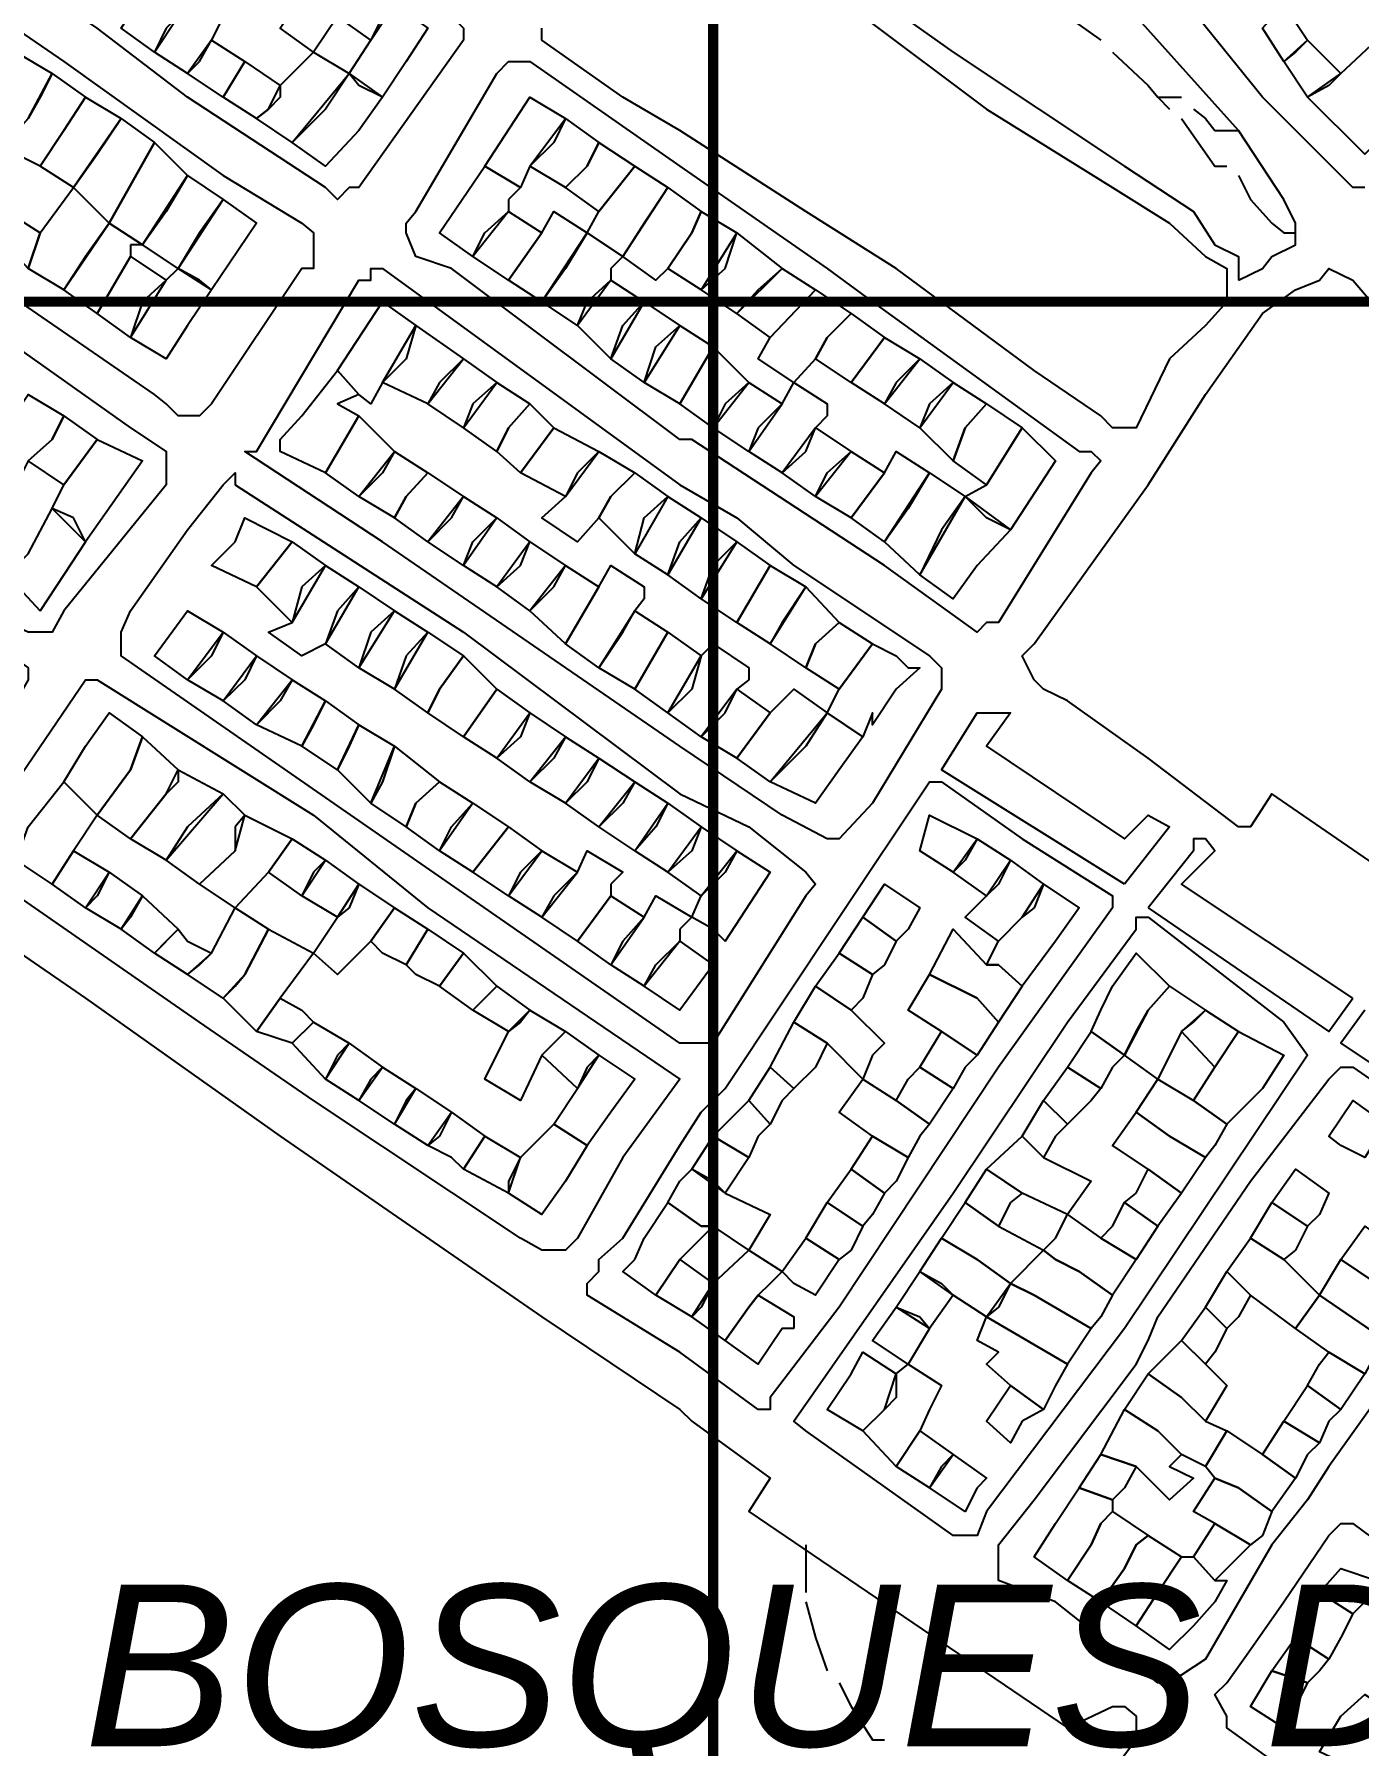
# Model space of a CAD drawing. Header units: millimetres. Extents: x -3588 to 75209, y -3737 to 38254.
# Drawn here: x 27767.7 to 27924.9, y 5693.2 to 5896.4 of the extents above; entities that cross this region are included whole.
import ezdxf

# ---------------------------------------------------------------- set-up
doc = ezdxf.new("R2010")
doc.units = ezdxf.units.MM
doc.layers.add('P', color=253, linetype='Continuous')
doc.layers.add('T', color=7, linetype='Continuous')

msp = doc.modelspace()

# ---------------------------------------------------------------- linework, layer by layer
at = {"layer": 'P', "const_width": 1.2}
msp.add_lwpolyline([(27848.251, -785.456), (27848.251, 8540.772)], dxfattribs=at)
at = {"layer": 'P'}
for points in [[(27925.597, 5878.234), (27924.189, 5878.234), (27922.764, 5879.643), (27913.45, 5888.957), (27897.078, 5909.282), (27887.476, 5922.837), (27884.948, 5927.062), (27882.115, 5929.606), (27882.115, 5933.847), (27882.115, 5936.376), (27883.539, 5940.617), (27884.948, 5943.161), (27888.901, 5947.386), (27894.262, 5951.339), (27897.078, 5951.339), (27898.487, 5951.339), (27907.801, 5937.8), (27924.189, 5920.292), (27934.911, 5907.873)], [(27910.634, 5885.004), (27898.487, 5898.559), (27887.476, 5912.098), (27882.115, 5918.884), (27879.586, 5924.245), (27876.754, 5929.606), (27873.937, 5937.8), (27873.937, 5943.161)], [(27764.408, 5934.968), (27798.287, 5912.098), (27817.188, 5899.967), (27817.188, 5898.559), (27818.612, 5897.151), (27818.612, 5895.726), (27806.177, 5878.234), (27805.057, 5878.234), (27803.649, 5876.826), (27802.24, 5878.234)], [(27844.298, 5916.051), (27848.251, 5913.523), (27859.262, 5906.737), (27876.754, 5894.318), (27897.078, 5880.763), (27905.272, 5875.402), (27907.801, 5871.449), (27910.634, 5870.041), (27910.634, 5868.632)], [(27802.24, 5878.234), (27785.853, 5888.957), (27775.13, 5897.151), (27762.999, 5905.329)], [(27805.057, 5901.088), (27803.649, 5898.559), (27800.816, 5894.318), (27796.863, 5897.151), (27802.24, 5905.329), (27806.177, 5902.512), (27805.057, 5901.088)], [(27757.638, 5902.512), (27771.177, 5893.198), (27790.094, 5879.643), (27799.408, 5873.993), (27800.816, 5872.873), (27800.816, 5871.449), (27800.816, 5868.632), (27799.408, 5868.632), (27788.685, 5852.548), (27787.277, 5851.124), (27785.853, 5851.124), (27784.732, 5851.124), (27783.324, 5852.548), (27781.916, 5853.669), (27760.167, 5868.632)], [(27790.094, 5898.559), (27788.685, 5895.726), (27785.853, 5891.774), (27781.916, 5894.318), (27784.732, 5898.559), (27788.685, 5902.512), (27792.638, 5899.967), (27790.094, 5898.559)], [(27809.01, 5898.559), (27807.602, 5895.726), (27803.649, 5898.559), (27806.177, 5902.512), (27810.418, 5899.967), (27809.01, 5898.559)], [(27783.324, 5897.151), (27781.916, 5894.318), (27777.963, 5897.151), (27780.491, 5901.088), (27784.732, 5898.559), (27783.324, 5897.151)], [(27887.476, 5901.088), (27890.309, 5898.559), (27894.262, 5895.726)], [(27806.177, 5890.365), (27805.057, 5891.774), (27807.602, 5895.726), (27810.418, 5899.967), (27814.371, 5897.151), (27811.827, 5893.198), (27809.01, 5888.957), (27806.177, 5890.365)], [(27866.031, 5898.559), (27880.707, 5887.549), (27895.67, 5878.234), (27902.44, 5873.993), (27906.681, 5870.041), (27909.225, 5868.632), (27909.225, 5866.088), (27909.225, 5864.679), (27906.681, 5861.863), (27902.44, 5857.91), (27898.487, 5849.716), (27895.67, 5849.716), (27894.262, 5851.124), (27886.356, 5856.501), (27869.984, 5868.632), (27859.262, 5875.402), (27844.298, 5885.004)], [(27917.403, 5894.318), (27915.995, 5893.198), (27913.45, 5897.151), (27915.995, 5899.967), (27918.811, 5895.726), (27917.403, 5894.318)], [(27844.298, 5885.004), (27837.513, 5888.957), (27827.926, 5895.726), (27827.926, 5897.151)], [(27768.361, 5888.957), (27766.952, 5886.412), (27764.408, 5883.596), (27760.167, 5886.412), (27762.999, 5890.365), (27765.528, 5894.318), (27769.769, 5891.774), (27768.361, 5888.957)], [(27787.277, 5893.198), (27788.685, 5895.726), (27792.638, 5893.198), (27790.094, 5888.957), (27785.853, 5891.774), (27787.277, 5893.198)], [(27802.24, 5887.549), (27798.287, 5883.596), (27794.047, 5886.412), (27795.455, 5887.549), (27796.863, 5890.365), (27800.816, 5894.318), (27805.057, 5891.774), (27802.24, 5887.549)], [(27895.67, 5894.318), (27899.911, 5890.365), (27901.031, 5888.957)], [(27921.356, 5890.365), (27918.811, 5888.957), (27915.995, 5893.198), (27918.811, 5895.726), (27922.764, 5891.774), (27921.356, 5890.365)], [(27930.958, 5891.774), (27932.367, 5888.957), (27925.597, 5882.187), (27918.811, 5888.957), (27922.764, 5891.774), (27927.005, 5895.726), (27930.958, 5891.774)], [(27796.863, 5888.957), (27795.455, 5887.549), (27794.047, 5886.412), (27790.094, 5888.957), (27792.638, 5893.198), (27796.863, 5890.365), (27796.863, 5888.957)], [(27844.298, 5880.763), (27861.79, 5868.632), (27867.151, 5864.679), (27891.717, 5846.899), (27893.126, 5846.899), (27894.262, 5845.763), (27893.126, 5844.355), (27882.115, 5826.574), (27880.707, 5826.574), (27879.586, 5825.438), (27868.576, 5833.344), (27845.706, 5848.307), (27844.298, 5848.307), (27817.188, 5868.632), (27812.963, 5870.041), (27811.827, 5872.873), (27811.827, 5873.993), (27812.963, 5875.402), (27822.565, 5891.774), (27823.973, 5893.198), (27825.382, 5893.198), (27826.502, 5893.198), (27844.298, 5880.763)], [(27771.177, 5885.004), (27768.361, 5880.763), (27765.528, 5882.187), (27764.408, 5883.596), (27766.952, 5886.412), (27769.769, 5891.774), (27773.722, 5888.957), (27771.177, 5885.004)], [(27806.177, 5885.004), (27802.24, 5880.763), (27798.287, 5883.596), (27805.057, 5891.774), (27809.01, 5888.957), (27806.177, 5885.004)], [(27771.177, 5885.004), (27773.722, 5888.957), (27777.963, 5886.412), (27772.313, 5878.234), (27768.361, 5880.763), (27771.177, 5885.004)], [(27829.335, 5883.596), (27826.502, 5880.763), (27825.382, 5878.234), (27821.141, 5880.763), (27826.502, 5888.957), (27830.743, 5886.412), (27829.335, 5883.596)], [(27901.031, 5888.957), (27903.864, 5888.957)], [(27901.031, 5888.957), (27902.44, 5887.549)], [(27775.13, 5882.187), (27777.963, 5886.412), (27781.916, 5883.596), (27776.538, 5873.993), (27772.313, 5878.234), (27775.13, 5882.187)], [(27833.288, 5880.763), (27830.743, 5878.234), (27826.502, 5880.763), (27830.743, 5886.412), (27834.696, 5883.596), (27833.288, 5880.763)], [(27903.864, 5886.412), (27907.801, 5880.763), (27909.225, 5880.763)], [(27905.272, 5887.549), (27906.681, 5886.412), (27907.801, 5885.004), (27910.634, 5885.004)], [(27917.403, 5872.873), (27917.403, 5873.993), (27915.995, 5876.826), (27910.634, 5885.004)], [(27783.324, 5875.402), (27780.491, 5871.449), (27776.538, 5873.993), (27781.916, 5883.596), (27785.853, 5879.643), (27783.324, 5875.402)], [(27833.288, 5880.763), (27834.696, 5883.596), (27838.937, 5880.763), (27834.696, 5875.402), (27830.743, 5878.234), (27833.288, 5880.763)], [(27823.973, 5876.826), (27823.973, 5875.402), (27819.732, 5870.041), (27815.78, 5872.873), (27821.141, 5880.763), (27825.382, 5878.234), (27823.973, 5876.826)], [(27840.057, 5873.993), (27837.513, 5870.041), (27833.288, 5872.873), (27834.696, 5875.402), (27838.937, 5880.763), (27842.89, 5878.234), (27840.057, 5873.993)], [(27773.722, 5870.041), (27771.177, 5866.088), (27766.952, 5868.632), (27768.361, 5872.873), (27772.313, 5878.234), (27776.538, 5873.993), (27773.722, 5870.041)], [(27787.277, 5872.873), (27784.732, 5868.632), (27780.491, 5871.449), (27785.853, 5879.643), (27790.094, 5876.826), (27787.277, 5872.873)], [(27845.706, 5872.873), (27842.89, 5868.632), (27841.466, 5867.224), (27837.513, 5870.041), (27842.89, 5878.234), (27846.827, 5875.402), (27845.706, 5872.873)], [(27910.634, 5879.643), (27912.042, 5876.826), (27914.586, 5873.993), (27915.995, 5872.873), (27917.403, 5872.873)], [(27765.528, 5859.318), (27779.083, 5849.716), (27783.324, 5846.899), (27783.324, 5845.763), (27783.324, 5844.355), (27783.324, 5842.946), (27771.177, 5827.983), (27769.769, 5825.438), (27768.361, 5825.438), (27766.952, 5825.438), (27764.408, 5826.574), (27745.203, 5840.114), (27723.758, 5855.077), (27723.758, 5856.501), (27723.758, 5857.91), (27730.528, 5868.632), (27735.889, 5875.402), (27737.313, 5876.826), (27738.434, 5876.826), (27739.842, 5876.826), (27751.989, 5868.632), (27765.528, 5859.318)], [(27787.277, 5867.224), (27784.732, 5868.632), (27790.094, 5876.826), (27794.047, 5873.993), (27788.685, 5866.088), (27787.277, 5867.224)], [(27762.999, 5873.993), (27764.408, 5875.402), (27768.361, 5872.873), (27766.952, 5868.632), (27762.999, 5872.873), (27762.999, 5873.993)], [(27779.083, 5871.449), (27779.083, 5870.041), (27775.13, 5863.271), (27771.177, 5866.088), (27776.538, 5873.993), (27780.491, 5871.449), (27779.083, 5871.449)], [(27821.141, 5872.873), (27823.973, 5875.402), (27827.926, 5872.873), (27823.973, 5867.224), (27819.732, 5870.041), (27821.141, 5872.873)], [(27830.743, 5868.632), (27827.926, 5864.679), (27823.973, 5867.224), (27827.926, 5872.873), (27829.335, 5875.402), (27833.288, 5872.873), (27830.743, 5868.632)], [(27845.706, 5872.873), (27846.827, 5875.402), (27851.068, 5872.873), (27846.827, 5866.088), (27842.89, 5868.632), (27845.706, 5872.873)], [(27836.104, 5868.632), (27836.104, 5867.224), (27832.151, 5861.863), (27827.926, 5864.679), (27833.288, 5872.873), (27837.513, 5870.041), (27836.104, 5868.632)], [(27849.659, 5868.632), (27851.068, 5872.873), (27856.429, 5868.632), (27851.068, 5863.271), (27846.827, 5866.088), (27849.659, 5868.632)], [(27913.45, 5868.632), (27914.586, 5870.041), (27917.403, 5871.449), (27917.403, 5872.873)], [(27780.491, 5864.679), (27779.083, 5860.438), (27775.13, 5863.271), (27779.083, 5870.041), (27783.324, 5867.224), (27780.491, 5864.679)], [(27726.303, 5868.632), (27720.942, 5860.438), (27718.109, 5857.91), (27718.109, 5856.501), (27718.109, 5855.077), (27718.109, 5853.669), (27722.35, 5852.548), (27722.35, 5851.124), (27719.517, 5848.307), (27719.517, 5846.899), (27737.313, 5834.752), (27753.397, 5824.03), (27760.167, 5819.789), (27762.999, 5824.03), (27766.952, 5821.213), (27766.952, 5819.789), (27765.528, 5817.26), (27750.852, 5798.344), (27750.852, 5796.936), (27751.989, 5796.936), (27773.722, 5781.972), (27796.863, 5765.6), (27827.926, 5744.139), (27844.298, 5733.129)], [(27785.853, 5861.863), (27783.324, 5857.91), (27779.083, 5860.438), (27783.324, 5867.224), (27784.732, 5868.632), (27788.685, 5866.088), (27785.853, 5861.863)], [(27851.068, 5838.993), (27857.837, 5833.344), (27873.937, 5822.622), (27875.345, 5821.213), (27875.345, 5819.789), (27875.345, 5818.669), (27867.151, 5805.113), (27863.215, 5800.888), (27861.79, 5800.888), (27856.429, 5803.705), (27844.298, 5811.899), (27809.01, 5836.177), (27792.638, 5846.899), (27794.047, 5846.899), (27806.177, 5867.224), (27807.602, 5867.224), (27807.602, 5868.632), (27809.01, 5868.632), (27844.298, 5842.946), (27851.068, 5838.993)], [(27853.612, 5866.088), (27856.429, 5868.632), (27860.382, 5866.088), (27855.021, 5860.438), (27851.068, 5863.271), (27853.612, 5866.088)], [(27887.476, 5818.669), (27886.356, 5819.789), (27884.948, 5822.622), (27886.356, 5824.03), (27899.911, 5842.946), (27906.681, 5853.669), (27913.45, 5863.271), (27917.403, 5866.088), (27920.236, 5867.224), (27921.356, 5868.632), (27924.189, 5867.224), (27930.958, 5859.318)], [(27910.634, 5867.224), (27913.45, 5868.632)], [(27910.634, 5868.632), (27910.634, 5867.224)], [(27833.288, 5864.679), (27836.104, 5867.224), (27840.057, 5864.679), (27836.104, 5857.91), (27832.151, 5861.863), (27833.288, 5864.679)], [(27861.79, 5860.438), (27860.382, 5857.91), (27857.837, 5855.077), (27853.612, 5857.91), (27855.021, 5860.438), (27860.382, 5866.088), (27864.623, 5863.271), (27861.79, 5860.438)], [(27811.827, 5857.91), (27809.01, 5855.077), (27807.602, 5852.548), (27806.177, 5853.669), (27803.649, 5856.501), (27809.01, 5864.679), (27812.963, 5861.863), (27811.827, 5857.91)], [(27837.513, 5861.863), (27840.057, 5864.679), (27844.298, 5861.863), (27840.057, 5855.077), (27836.104, 5857.91), (27837.513, 5861.863)], [(27815.78, 5855.077), (27814.371, 5852.548), (27809.01, 5855.077), (27812.963, 5861.863), (27818.612, 5857.91), (27815.78, 5855.077)], [(27841.466, 5859.318), (27844.298, 5861.863), (27848.251, 5859.318), (27844.298, 5852.548), (27840.057, 5855.077), (27841.466, 5859.318)], [(27861.79, 5860.438), (27864.623, 5863.271), (27868.576, 5860.438), (27864.623, 5855.077), (27860.382, 5857.91), (27861.79, 5860.438)], [(27869.984, 5855.077), (27868.576, 5852.548), (27864.623, 5855.077), (27868.576, 5860.438), (27872.801, 5857.91), (27869.984, 5855.077)], [(27819.732, 5852.548), (27818.612, 5849.716), (27814.371, 5852.548), (27818.612, 5857.91), (27822.565, 5855.077), (27819.732, 5852.548)], [(27849.659, 5852.548), (27848.251, 5849.716), (27844.298, 5852.548), (27848.251, 5859.318), (27852.476, 5855.077), (27849.659, 5852.548)], [(27873.937, 5852.548), (27872.801, 5849.716), (27868.576, 5852.548), (27872.801, 5857.91), (27876.754, 5855.077), (27873.937, 5852.548)], [(27796.863, 5848.307), (27799.408, 5851.124), (27803.649, 5856.501), (27806.177, 5853.669), (27803.649, 5852.548), (27806.177, 5851.124), (27802.24, 5844.355), (27796.863, 5846.899), (27796.863, 5848.307)], [(27769.769, 5848.307), (27766.952, 5845.763), (27765.528, 5842.946), (27761.591, 5845.763), (27766.952, 5853.669), (27771.177, 5851.124), (27769.769, 5848.307)], [(27823.973, 5849.716), (27822.565, 5846.899), (27818.612, 5849.716), (27822.565, 5855.077), (27826.502, 5852.548), (27823.973, 5849.716)], [(27853.612, 5849.716), (27852.476, 5846.899), (27848.251, 5849.716), (27852.476, 5855.077), (27856.429, 5852.548), (27853.612, 5849.716)], [(27861.79, 5851.124), (27860.382, 5849.716), (27856.429, 5844.355), (27852.476, 5846.899), (27856.429, 5852.548), (27857.837, 5855.077), (27861.79, 5852.548), (27861.79, 5851.124)], [(27878.162, 5849.716), (27876.754, 5845.763), (27872.801, 5849.716), (27876.754, 5855.077), (27880.707, 5852.548), (27878.162, 5849.716)], [(27823.973, 5849.716), (27826.502, 5852.548), (27829.335, 5849.716), (27825.382, 5844.355), (27822.565, 5846.899), (27823.973, 5849.716)], [(27878.162, 5849.716), (27880.707, 5852.548), (27884.948, 5849.716), (27880.707, 5842.946), (27876.754, 5845.763), (27878.162, 5849.716)], [(27769.769, 5848.307), (27771.177, 5851.124), (27775.13, 5848.307), (27771.177, 5842.946), (27766.952, 5845.763), (27769.769, 5848.307)], [(27809.01, 5844.355), (27806.177, 5841.538), (27802.24, 5844.355), (27806.177, 5851.124), (27810.418, 5846.899), (27809.01, 5844.355)], [(27832.151, 5844.355), (27830.743, 5841.538), (27825.382, 5844.355), (27829.335, 5849.716), (27834.696, 5846.899), (27832.151, 5844.355)], [(27859.262, 5846.899), (27860.382, 5849.716), (27864.623, 5846.899), (27860.382, 5841.538), (27856.429, 5844.355), (27859.262, 5846.899)], [(27880.707, 5838.993), (27878.162, 5841.538), (27880.707, 5842.946), (27884.948, 5849.716), (27888.901, 5845.763), (27883.539, 5837.585), (27880.707, 5838.993)], [(27772.313, 5838.993), (27769.769, 5840.114), (27771.177, 5842.946), (27775.13, 5848.307), (27780.491, 5845.763), (27773.722, 5836.177), (27772.313, 5838.993)], [(27811.827, 5841.538), (27810.418, 5838.993), (27806.177, 5841.538), (27810.418, 5846.899), (27814.371, 5844.355), (27811.827, 5841.538)], [(27836.104, 5841.538), (27834.696, 5838.993), (27832.151, 5836.177), (27827.926, 5838.993), (27830.743, 5841.538), (27834.696, 5846.899), (27838.937, 5844.355), (27836.104, 5841.538)], [(27861.79, 5844.355), (27864.623, 5846.899), (27868.576, 5844.355), (27864.623, 5838.993), (27860.382, 5841.538), (27861.79, 5844.355)], [(27871.392, 5840.114), (27868.576, 5836.177), (27864.623, 5838.993), (27868.576, 5844.355), (27869.984, 5846.899), (27873.937, 5844.355), (27871.392, 5840.114)], [(27852.476, 5802.297), (27859.262, 5796.936), (27860.382, 5795.527), (27859.262, 5794.103), (27848.251, 5776.611), (27845.706, 5776.611), (27844.298, 5776.611), (27777.963, 5822.622), (27777.963, 5824.03), (27777.963, 5825.438), (27779.083, 5827.983), (27785.853, 5837.585), (27790.094, 5842.946), (27791.502, 5844.355), (27791.502, 5842.946), (27818.612, 5825.438), (27844.298, 5806.25), (27852.476, 5802.297)], [(27811.827, 5841.538), (27814.371, 5844.355), (27818.612, 5841.538), (27814.371, 5836.177), (27810.418, 5838.993), (27811.827, 5841.538)], [(27836.104, 5841.538), (27838.937, 5844.355), (27842.89, 5841.538), (27838.937, 5834.752), (27834.696, 5838.993), (27836.104, 5841.538)], [(27875.345, 5837.585), (27872.801, 5832.224), (27868.576, 5836.177), (27873.937, 5844.355), (27878.162, 5841.538), (27875.345, 5837.585)], [(27817.188, 5838.993), (27818.612, 5841.538), (27822.565, 5838.993), (27818.612, 5833.344), (27814.371, 5836.177), (27817.188, 5838.993)], [(27840.057, 5838.993), (27842.89, 5841.538), (27846.827, 5838.993), (27842.89, 5832.224), (27838.937, 5834.752), (27840.057, 5838.993)], [(27879.586, 5833.344), (27876.754, 5829.391), (27872.801, 5832.224), (27878.162, 5841.538), (27883.539, 5837.585), (27879.586, 5833.344)], [(27771.177, 5832.224), (27768.361, 5827.983), (27764.408, 5832.224), (27766.952, 5834.752), (27769.769, 5840.114), (27773.722, 5836.177), (27771.177, 5832.224)], [(27791.502, 5836.177), (27792.638, 5838.993), (27798.287, 5836.177), (27794.047, 5830.799), (27788.685, 5833.344), (27791.502, 5836.177)], [(27819.732, 5836.177), (27822.565, 5838.993), (27826.502, 5836.177), (27822.565, 5830.799), (27818.612, 5833.344), (27819.732, 5836.177)], [(27844.298, 5836.177), (27846.827, 5838.993), (27851.068, 5836.177), (27846.827, 5829.391), (27842.89, 5832.224), (27844.298, 5836.177)], [(27799.408, 5830.799), (27798.287, 5826.574), (27794.047, 5830.799), (27798.287, 5836.177), (27802.24, 5833.344), (27799.408, 5830.799)], [(27825.382, 5833.344), (27826.502, 5836.177), (27830.743, 5833.344), (27826.502, 5827.983), (27822.565, 5830.799), (27825.382, 5833.344)], [(27848.251, 5833.344), (27851.068, 5836.177), (27855.021, 5833.344), (27851.068, 5826.574), (27846.827, 5829.391), (27848.251, 5833.344)], [(27803.649, 5827.983), (27802.24, 5824.03), (27799.408, 5822.622), (27795.455, 5825.438), (27798.287, 5826.574), (27802.24, 5833.344), (27806.177, 5830.799), (27803.649, 5827.983)], [(27829.335, 5830.799), (27830.743, 5833.344), (27834.696, 5830.799), (27830.743, 5824.03), (27826.502, 5827.983), (27829.335, 5830.799)], [(27840.057, 5829.391), (27838.937, 5827.983), (27834.696, 5821.213), (27830.743, 5824.03), (27834.696, 5830.799), (27836.104, 5833.344), (27840.057, 5830.799), (27840.057, 5829.391)], [(27856.429, 5826.574), (27855.021, 5824.03), (27851.068, 5826.574), (27855.021, 5833.344), (27859.262, 5830.799), (27856.429, 5826.574)], [(27807.602, 5825.438), (27806.177, 5821.213), (27802.24, 5824.03), (27806.177, 5830.799), (27810.418, 5827.983), (27807.602, 5825.438)], [(27860.382, 5824.03), (27859.262, 5821.213), (27855.021, 5824.03), (27859.262, 5830.799), (27863.215, 5826.574), (27860.382, 5824.03)], [(27788.685, 5822.622), (27785.853, 5819.789), (27781.916, 5822.622), (27785.853, 5827.983), (27790.094, 5825.438), (27788.685, 5822.622)], [(27811.827, 5822.622), (27810.418, 5818.669), (27806.177, 5821.213), (27810.418, 5827.983), (27814.371, 5825.438), (27811.827, 5822.622)], [(27837.513, 5825.438), (27838.937, 5827.983), (27842.89, 5825.438), (27838.937, 5818.669), (27834.696, 5821.213), (27837.513, 5825.438)], [(27792.638, 5819.789), (27790.094, 5817.26), (27785.853, 5819.789), (27790.094, 5825.438), (27794.047, 5822.622), (27792.638, 5819.789)], [(27815.78, 5818.669), (27814.371, 5815.852), (27810.418, 5818.669), (27814.371, 5825.438), (27818.612, 5822.622), (27815.78, 5818.669)], [(27845.706, 5818.669), (27842.89, 5815.852), (27838.937, 5818.669), (27842.89, 5825.438), (27846.827, 5822.622), (27845.706, 5818.669)], [(27860.382, 5824.03), (27863.215, 5826.574), (27867.151, 5824.03), (27863.215, 5818.669), (27859.262, 5821.213), (27860.382, 5824.03)], [(27852.476, 5819.789), (27851.068, 5818.669), (27846.827, 5813.019), (27842.89, 5815.852), (27846.827, 5822.622), (27848.251, 5824.03), (27852.476, 5821.213), (27852.476, 5819.789)], [(27869.984, 5818.669), (27867.151, 5814.428), (27867.151, 5815.852), (27866.031, 5813.019), (27861.79, 5815.852), (27863.215, 5818.669), (27867.151, 5824.03), (27869.984, 5822.622), (27871.392, 5821.213), (27872.801, 5821.213), (27869.984, 5818.669)], [(27796.863, 5817.26), (27794.047, 5814.428), (27790.094, 5817.26), (27794.047, 5822.622), (27798.287, 5819.789), (27796.863, 5817.26)], [(27815.78, 5818.669), (27818.612, 5822.622), (27822.565, 5818.669), (27818.612, 5813.019), (27814.371, 5815.852), (27815.78, 5818.669)], [(27829.335, 5752.045), (27827.926, 5752.045), (27825.382, 5753.453), (27800.816, 5769.825), (27787.277, 5779.139), (27761.591, 5796.936), (27760.167, 5798.344), (27760.167, 5799.464), (27760.167, 5800.888), (27765.528, 5807.658), (27773.722, 5819.789), (27775.13, 5819.789), (27800.816, 5803.705), (27814.371, 5792.695), (27844.298, 5772.37), (27837.513, 5763.056), (27832.151, 5753.453), (27830.743, 5752.045), (27829.335, 5752.045)], [(27800.816, 5814.428), (27799.408, 5811.899), (27794.047, 5814.428), (27798.287, 5819.789), (27802.24, 5817.26), (27800.816, 5814.428)], [(27805.057, 5811.899), (27803.649, 5809.066), (27799.408, 5811.899), (27802.24, 5817.26), (27806.177, 5814.428), (27805.057, 5811.899)], [(27825.382, 5813.019), (27822.565, 5810.475), (27818.612, 5813.019), (27822.565, 5818.669), (27826.502, 5815.852), (27825.382, 5813.019)], [(27849.659, 5815.852), (27851.068, 5818.669), (27855.021, 5815.852), (27851.068, 5810.475), (27846.827, 5813.019), (27849.659, 5815.852)], [(27859.262, 5811.899), (27855.021, 5807.658), (27851.068, 5810.475), (27855.021, 5815.852), (27857.837, 5818.669), (27861.79, 5815.852), (27859.262, 5811.899)], [(27949.875, 5781.972), (27914.586, 5806.25), (27912.042, 5802.297), (27910.634, 5802.297), (27899.911, 5810.475), (27890.309, 5817.26), (27887.476, 5818.669)], [(27779.083, 5809.066), (27775.13, 5803.705), (27771.177, 5807.658), (27773.722, 5811.899), (27776.538, 5815.852), (27780.491, 5813.019), (27779.083, 5809.066)], [(27829.335, 5810.475), (27826.502, 5807.658), (27822.565, 5810.475), (27826.502, 5815.852), (27830.743, 5813.019), (27829.335, 5810.475)], [(27863.215, 5809.066), (27860.382, 5805.113), (27855.021, 5807.658), (27861.79, 5815.852), (27866.031, 5813.019), (27863.215, 5809.066)], [(27875.345, 5809.066), (27879.586, 5815.852), (27880.707, 5815.852), (27882.115, 5815.852), (27883.539, 5815.852), (27880.707, 5811.899), (27897.078, 5800.888), (27899.911, 5803.705), (27902.44, 5802.297), (27897.078, 5795.527)], [(27784.732, 5807.658), (27783.324, 5806.25), (27779.083, 5800.888), (27775.13, 5803.705), (27779.083, 5809.066), (27780.491, 5813.019), (27784.732, 5809.066), (27784.732, 5807.658)], [(27809.01, 5807.658), (27807.602, 5805.113), (27803.649, 5809.066), (27806.177, 5814.428), (27810.418, 5811.899), (27809.01, 5807.658)], [(27833.288, 5807.658), (27830.743, 5805.113), (27826.502, 5807.658), (27830.743, 5813.019), (27834.696, 5810.475), (27833.288, 5807.658)], [(27812.963, 5805.113), (27811.827, 5802.297), (27807.602, 5805.113), (27810.418, 5811.899), (27815.78, 5807.658), (27812.963, 5805.113)], [(27785.853, 5802.297), (27783.324, 5798.344), (27779.083, 5800.888), (27783.324, 5806.25), (27784.732, 5809.066), (27790.094, 5806.25), (27785.853, 5802.297)], [(27837.513, 5805.113), (27834.696, 5802.297), (27830.743, 5805.113), (27834.696, 5810.475), (27838.937, 5807.658), (27837.513, 5805.113)], [(27897.078, 5795.527), (27875.345, 5809.066)], [(27772.313, 5799.464), (27769.769, 5795.527), (27765.528, 5798.344), (27766.952, 5802.297), (27771.177, 5807.658), (27775.13, 5803.705), (27772.313, 5799.464)], [(27812.963, 5805.113), (27815.78, 5807.658), (27819.732, 5805.113), (27815.78, 5799.464), (27811.827, 5802.297), (27812.963, 5805.113)], [(27846.827, 5768.417), (27849.659, 5771.25), (27863.215, 5791.574), (27873.937, 5807.658), (27875.345, 5807.658), (27884.948, 5800.888), (27895.67, 5794.103), (27895.67, 5792.695), (27882.115, 5773.778), (27863.215, 5745.276), (27855.021, 5734.553), (27855.021, 5733.129), (27853.612, 5733.129), (27844.298, 5739.914), (27833.288, 5746.684), (27833.288, 5748.092), (27834.696, 5749.501), (27834.696, 5750.925), (27837.513, 5753.453), (27844.298, 5764.464), (27846.827, 5768.417)], [(27841.466, 5802.297), (27838.937, 5799.464), (27834.696, 5802.297), (27838.937, 5807.658), (27842.89, 5805.113), (27841.466, 5802.297)], [(27791.502, 5802.297), (27791.502, 5799.464), (27787.277, 5795.527), (27783.324, 5798.344), (27790.094, 5806.25), (27792.638, 5803.705), (27791.502, 5802.297)], [(27817.188, 5802.297), (27819.732, 5805.113), (27823.973, 5802.297), (27819.732, 5796.936), (27815.78, 5799.464), (27817.188, 5802.297)], [(27845.706, 5799.464), (27842.89, 5796.936), (27838.937, 5799.464), (27842.89, 5805.113), (27846.827, 5802.297), (27845.706, 5799.464)], [(27795.455, 5796.936), (27791.502, 5792.695), (27787.277, 5795.527), (27791.502, 5799.464), (27792.638, 5803.705), (27798.287, 5800.888), (27795.455, 5796.936)], [(27878.162, 5798.344), (27876.754, 5796.936), (27872.801, 5799.464), (27873.937, 5803.705), (27879.586, 5800.888), (27878.162, 5798.344)], [(27800.816, 5796.936), (27799.408, 5794.103), (27795.455, 5796.936), (27798.287, 5800.888), (27802.24, 5798.344), (27800.816, 5796.936)], [(27825.382, 5796.936), (27823.973, 5794.103), (27819.732, 5796.936), (27823.973, 5802.297), (27827.926, 5799.464), (27825.382, 5796.936)], [(27849.659, 5796.936), (27846.827, 5794.103), (27842.89, 5796.936), (27846.827, 5802.297), (27851.068, 5799.464), (27849.659, 5796.936)], [(27882.115, 5795.527), (27880.707, 5794.103), (27876.754, 5796.936), (27879.586, 5800.888), (27883.539, 5798.344), (27882.115, 5795.527)], [(27924.189, 5781.972), (27903.864, 5795.527), (27907.801, 5799.464), (27906.681, 5800.888), (27905.272, 5800.888), (27905.272, 5799.464), (27899.911, 5792.695)], [(27775.13, 5794.103), (27773.722, 5792.695), (27769.769, 5795.527), (27772.313, 5799.464), (27776.538, 5796.936), (27775.13, 5794.103)], [(27829.335, 5794.103), (27827.926, 5791.574), (27823.973, 5794.103), (27827.926, 5799.464), (27832.151, 5796.936), (27829.335, 5794.103)], [(27836.104, 5795.527), (27836.104, 5794.103), (27832.151, 5788.742), (27827.926, 5791.574), (27832.151, 5796.936), (27833.288, 5799.464), (27837.513, 5796.936), (27836.104, 5795.527)], [(27848.251, 5790.15), (27845.706, 5791.574), (27846.827, 5794.103), (27851.068, 5799.464), (27855.021, 5796.936), (27849.659, 5788.742), (27848.251, 5790.15)], [(27779.083, 5791.574), (27777.963, 5790.15), (27773.722, 5792.695), (27776.538, 5796.936), (27780.491, 5794.103), (27779.083, 5791.574)], [(27805.057, 5792.695), (27803.649, 5791.574), (27799.408, 5794.103), (27802.24, 5798.344), (27806.177, 5795.527), (27805.057, 5792.695)], [(27886.356, 5792.695), (27884.948, 5791.574), (27882.115, 5788.742), (27878.162, 5791.574), (27880.707, 5794.103), (27883.539, 5798.344), (27887.476, 5795.527), (27886.356, 5792.695)], [(27807.602, 5788.742), (27803.649, 5784.789), (27800.816, 5787.333), (27803.649, 5791.574), (27806.177, 5795.527), (27810.418, 5792.695), (27807.602, 5788.742)], [(27871.392, 5790.15), (27869.984, 5788.742), (27866.031, 5791.574), (27868.576, 5795.527), (27872.801, 5792.695), (27871.392, 5790.15)], [(27888.901, 5788.742), (27884.948, 5783.38), (27882.115, 5785.925), (27880.707, 5785.925), (27882.115, 5788.742), (27884.948, 5791.574), (27887.476, 5795.527), (27891.717, 5792.695), (27888.901, 5788.742)], [(27783.324, 5788.742), (27781.916, 5787.333), (27777.963, 5790.15), (27780.491, 5794.103), (27784.732, 5790.15), (27783.324, 5788.742)], [(27787.277, 5785.925), (27788.685, 5787.333), (27791.502, 5792.695), (27795.455, 5790.15), (27792.638, 5784.789), (27790.094, 5781.972), (27785.853, 5784.789), (27787.277, 5785.925)], [(27809.01, 5787.333), (27807.602, 5788.742), (27810.418, 5792.695), (27814.371, 5790.15), (27811.827, 5785.925), (27809.01, 5787.333)], [(27837.513, 5788.742), (27836.104, 5785.925), (27832.151, 5788.742), (27836.104, 5794.103), (27840.057, 5791.574), (27837.513, 5788.742)], [(27844.298, 5790.15), (27844.298, 5788.742), (27840.057, 5783.38), (27836.104, 5785.925), (27840.057, 5791.574), (27841.466, 5794.103), (27845.706, 5791.574), (27844.298, 5790.15)], [(27899.911, 5792.695), (27921.356, 5778.019), (27924.189, 5781.972)], [(27863.215, 5727.768), (27859.262, 5730.6), (27857.837, 5731.72), (27876.754, 5758.815), (27890.309, 5779.139), (27898.487, 5790.15), (27898.487, 5791.574), (27899.911, 5791.574), (27915.995, 5779.139), (27918.811, 5775.203), (27897.078, 5742.731), (27880.707, 5720.998), (27879.586, 5718.165), (27878.162, 5718.165), (27876.754, 5718.165), (27867.151, 5724.951), (27863.215, 5727.768)], [(27868.576, 5785.925), (27867.151, 5784.789), (27863.215, 5787.333), (27866.031, 5791.574), (27869.984, 5788.742), (27868.576, 5785.925)], [(27785.853, 5788.742), (27788.685, 5787.333), (27785.853, 5784.789), (27781.916, 5787.333), (27784.732, 5790.15), (27785.853, 5788.742)], [(27791.502, 5783.38), (27792.638, 5784.789), (27795.455, 5790.15), (27800.816, 5787.333), (27796.863, 5781.972), (27794.047, 5778.019), (27790.094, 5781.972), (27791.502, 5783.38)], [(27812.963, 5784.789), (27811.827, 5785.925), (27814.371, 5790.15), (27818.612, 5787.333), (27815.78, 5783.38), (27812.963, 5784.789)], [(27841.466, 5785.925), (27844.298, 5788.742), (27848.251, 5785.925), (27844.298, 5780.564), (27840.057, 5783.38), (27841.466, 5785.925)], [(27882.115, 5785.925), (27884.948, 5783.38), (27882.115, 5779.139), (27879.586, 5781.972), (27873.937, 5784.789), (27876.754, 5790.15), (27880.707, 5785.925), (27882.115, 5785.925)], [(27821.141, 5781.972), (27819.732, 5780.564), (27815.78, 5783.38), (27818.612, 5787.333), (27822.565, 5783.38), (27821.141, 5781.972)], [(27866.031, 5781.972), (27864.623, 5780.564), (27860.382, 5783.38), (27863.215, 5787.333), (27867.151, 5784.789), (27866.031, 5781.972)], [(27894.262, 5780.564), (27895.67, 5783.38), (27898.487, 5787.333), (27902.44, 5783.38), (27899.911, 5780.564), (27897.078, 5775.203), (27893.126, 5778.019), (27894.262, 5780.564)], [(27879.586, 5781.972), (27882.115, 5779.139), (27879.586, 5775.203), (27875.345, 5778.019), (27871.392, 5780.564), (27873.937, 5784.789), (27879.586, 5781.972)], [(27825.382, 5779.139), (27823.973, 5778.019), (27819.732, 5780.564), (27822.565, 5783.38), (27826.502, 5780.564), (27825.382, 5779.139)], [(27867.151, 5775.203), (27866.031, 5772.37), (27861.79, 5776.611), (27857.837, 5779.139), (27860.382, 5783.38), (27864.623, 5780.564), (27868.576, 5776.611), (27867.151, 5775.203)], [(27898.487, 5778.019), (27899.911, 5780.564), (27902.44, 5783.38), (27906.681, 5780.564), (27903.864, 5778.019), (27901.031, 5772.37), (27897.078, 5775.203), (27898.487, 5778.019)], [(27799.408, 5780.564), (27800.816, 5779.139), (27798.287, 5776.611), (27794.047, 5778.019), (27796.863, 5781.972), (27799.408, 5780.564)], [(27827.926, 5775.203), (27825.382, 5769.825), (27821.141, 5772.37), (27823.973, 5778.019), (27826.502, 5780.564), (27830.743, 5778.019), (27827.926, 5775.203)], [(27905.272, 5779.139), (27906.681, 5780.564), (27910.634, 5778.019), (27907.801, 5773.778), (27903.864, 5778.019), (27905.272, 5779.139)], [(27925.597, 5780.564), (27922.764, 5776.611), (27943.089, 5763.056), (27945.922, 5761.647)], [(27803.649, 5775.203), (27802.24, 5772.37), (27798.287, 5776.611), (27800.816, 5779.139), (27805.057, 5776.611), (27803.649, 5775.203)], [(27860.382, 5773.778), (27857.837, 5771.25), (27855.021, 5773.778), (27857.837, 5779.139), (27861.79, 5776.611), (27860.382, 5773.778)], [(27807.602, 5772.37), (27806.177, 5769.825), (27802.24, 5772.37), (27805.057, 5776.611), (27809.01, 5773.778), (27807.602, 5772.37)], [(27833.288, 5773.778), (27832.151, 5771.25), (27827.926, 5775.203), (27830.743, 5778.019), (27834.696, 5775.203), (27833.288, 5773.778)], [(27878.162, 5773.778), (27876.754, 5771.25), (27872.801, 5773.778), (27875.345, 5778.019), (27879.586, 5775.203), (27878.162, 5773.778)], [(27895.67, 5773.778), (27894.262, 5771.25), (27890.309, 5773.778), (27893.126, 5778.019), (27897.078, 5775.203), (27895.67, 5773.778)], [(27913.45, 5771.25), (27909.225, 5767.009), (27905.272, 5769.825), (27907.801, 5773.778), (27910.634, 5778.019), (27915.995, 5775.203), (27913.45, 5771.25)], [(27836.104, 5768.417), (27833.288, 5764.464), (27829.335, 5767.009), (27832.151, 5771.25), (27834.696, 5775.203), (27838.937, 5772.37), (27836.104, 5768.417)], [(27811.827, 5769.825), (27810.418, 5767.009), (27806.177, 5769.825), (27809.01, 5773.778), (27812.963, 5771.25), (27811.827, 5769.825)], [(27856.429, 5769.825), (27855.021, 5767.009), (27852.476, 5769.825), (27855.021, 5773.778), (27857.837, 5771.25), (27856.429, 5769.825)], [(27872.801, 5765.6), (27871.392, 5763.056), (27867.151, 5765.6), (27863.215, 5768.417), (27866.031, 5772.37), (27869.984, 5769.825), (27873.937, 5767.009), (27872.801, 5765.6)], [(27871.392, 5772.37), (27872.801, 5773.778), (27876.754, 5771.25), (27873.937, 5767.009), (27869.984, 5769.825), (27871.392, 5772.37)], [(27899.911, 5741.323), (27901.031, 5744.139), (27912.042, 5760.239), (27921.356, 5772.37), (27922.764, 5773.778), (27924.189, 5773.778), (27941.681, 5761.647), (27944.513, 5760.239), (27944.513, 5758.815), (27921.356, 5726.359), (27918.811, 5722.406), (27914.586, 5717.045), (27906.681, 5703.49), (27902.44, 5700.673), (27901.031, 5700.673), (27888.901, 5710.275), (27882.115, 5712.804), (27882.115, 5715.637), (27882.115, 5717.045), (27886.356, 5722.406), (27898.487, 5738.49), (27899.911, 5741.323)], [(27893.126, 5769.825), (27890.309, 5767.009), (27887.476, 5769.825), (27890.309, 5773.778), (27894.262, 5771.25), (27893.126, 5769.825)], [(27907.801, 5764.464), (27906.681, 5763.056), (27902.44, 5765.6), (27898.487, 5768.417), (27901.031, 5772.37), (27905.272, 5769.825), (27909.225, 5767.009), (27907.801, 5764.464)], [(27815.78, 5765.6), (27814.371, 5764.464), (27810.418, 5767.009), (27812.963, 5771.25), (27817.188, 5768.417), (27815.78, 5765.6)], [(27817.188, 5763.056), (27814.371, 5764.464), (27817.188, 5768.417), (27821.141, 5765.6), (27818.612, 5761.647), (27817.188, 5763.056)], [(27853.612, 5765.6), (27852.476, 5763.056), (27848.251, 5765.6), (27852.476, 5769.825), (27855.021, 5767.009), (27853.612, 5765.6)], [(27888.901, 5765.6), (27887.476, 5763.056), (27884.948, 5765.6), (27887.476, 5769.825), (27890.309, 5767.009), (27888.901, 5765.6)], [(27902.44, 5765.6), (27906.681, 5763.056), (27903.864, 5758.815), (27899.911, 5761.647), (27895.67, 5764.464), (27898.487, 5768.417), (27902.44, 5765.6)], [(27922.764, 5764.464), (27921.356, 5765.6), (27924.189, 5769.825), (27928.126, 5767.009), (27925.597, 5763.056), (27922.764, 5764.464)], [(27830.743, 5760.239), (27827.926, 5756.286), (27823.973, 5758.815), (27825.382, 5763.056), (27829.335, 5767.009), (27833.288, 5764.464), (27830.743, 5760.239)], [(27823.973, 5760.239), (27823.973, 5758.815), (27818.612, 5761.647), (27821.141, 5765.6), (27825.382, 5763.056), (27823.973, 5760.239)], [(27848.251, 5760.239), (27845.706, 5761.647), (27848.251, 5765.6), (27852.476, 5763.056), (27849.659, 5758.815), (27848.251, 5760.239)], [(27869.984, 5760.239), (27868.576, 5758.815), (27864.623, 5761.647), (27867.151, 5765.6), (27871.392, 5763.056), (27869.984, 5760.239)], [(27887.476, 5763.056), (27893.126, 5760.239), (27890.309, 5756.286), (27884.948, 5758.815), (27880.707, 5761.647), (27884.948, 5765.6), (27887.476, 5763.056)], [(27844.298, 5760.239), (27845.706, 5761.647), (27849.659, 5758.815), (27855.021, 5756.286), (27852.476, 5752.045), (27848.251, 5754.878), (27846.827, 5754.878), (27842.89, 5757.694), (27844.298, 5760.239)], [(27867.151, 5756.286), (27866.031, 5754.878), (27861.79, 5757.694), (27864.623, 5761.647), (27868.576, 5758.815), (27867.151, 5756.286)], [(27883.539, 5757.694), (27882.115, 5754.878), (27878.162, 5757.694), (27880.707, 5761.647), (27884.948, 5758.815), (27883.539, 5757.694)], [(27898.487, 5758.815), (27899.911, 5761.647), (27903.864, 5758.815), (27901.031, 5754.878), (27897.078, 5757.694), (27898.487, 5758.815)], [(27920.236, 5756.286), (27918.811, 5754.878), (27914.586, 5757.694), (27917.403, 5761.647), (27921.356, 5758.815), (27920.236, 5756.286)], [(27838.937, 5750.925), (27840.057, 5753.453), (27842.89, 5757.694), (27846.827, 5754.878), (27848.251, 5754.878), (27844.298, 5750.925), (27841.466, 5746.684), (27837.513, 5749.501), (27838.937, 5750.925)], [(27864.623, 5752.045), (27863.215, 5750.925), (27859.262, 5753.453), (27861.79, 5757.694), (27866.031, 5754.878), (27864.623, 5752.045)], [(27882.115, 5754.878), (27887.476, 5752.045), (27883.539, 5748.092), (27879.586, 5750.925), (27875.345, 5753.453), (27878.162, 5757.694), (27882.115, 5754.878)], [(27888.901, 5753.453), (27890.309, 5756.286), (27894.262, 5753.453), (27898.487, 5750.925), (27895.67, 5746.684), (27891.717, 5749.501), (27888.901, 5750.925), (27887.476, 5752.045), (27888.901, 5753.453)], [(27895.67, 5754.878), (27897.078, 5757.694), (27901.031, 5754.878), (27898.487, 5750.925), (27894.262, 5753.453), (27895.67, 5754.878)], [(27917.403, 5752.045), (27915.995, 5750.925), (27912.042, 5753.453), (27914.586, 5757.694), (27918.811, 5754.878), (27917.403, 5752.045)], [(27930.958, 5752.045), (27933.775, 5749.501), (27930.958, 5745.276), (27927.005, 5748.092), (27922.764, 5750.925), (27925.597, 5754.878), (27929.55, 5752.045), (27930.958, 5752.045)], [(27855.021, 5748.092), (27853.612, 5746.684), (27852.476, 5745.276), (27849.659, 5741.323), (27845.706, 5744.139), (27848.251, 5748.092), (27852.476, 5752.045), (27856.429, 5749.501), (27855.021, 5748.092)], [(27857.837, 5748.092), (27856.429, 5749.501), (27859.262, 5753.453), (27863.215, 5750.925), (27860.382, 5746.684), (27857.837, 5748.092)], [(27882.115, 5745.276), (27880.707, 5744.139), (27876.754, 5746.684), (27872.801, 5749.501), (27875.345, 5753.453), (27879.586, 5750.925), (27883.539, 5748.092), (27882.115, 5745.276)], [(27894.262, 5744.139), (27893.126, 5742.731), (27886.356, 5746.684), (27883.539, 5748.092), (27887.476, 5752.045), (27888.901, 5750.925), (27891.717, 5749.501), (27895.67, 5746.684), (27894.262, 5744.139)], [(27915.995, 5750.925), (27920.236, 5746.684), (27917.403, 5742.731), (27912.042, 5746.684), (27909.225, 5749.501), (27912.042, 5753.453), (27915.995, 5750.925)], [(27846.827, 5745.276), (27845.706, 5744.139), (27841.466, 5746.684), (27844.298, 5750.925), (27848.251, 5748.092), (27846.827, 5745.276)], [(27927.005, 5748.092), (27930.958, 5745.276), (27928.126, 5741.323), (27920.236, 5746.684), (27922.764, 5750.925), (27927.005, 5748.092)], [(27875.345, 5748.092), (27876.754, 5746.684), (27873.937, 5742.731), (27869.984, 5745.276), (27872.801, 5749.501), (27875.345, 5748.092)], [(27886.356, 5746.684), (27893.126, 5742.731), (27890.309, 5738.49), (27880.707, 5744.139), (27883.539, 5748.092), (27886.356, 5746.684)], [(27910.634, 5744.139), (27909.225, 5742.731), (27906.681, 5745.276), (27909.225, 5749.501), (27912.042, 5746.684), (27910.634, 5744.139)], [(27857.837, 5742.731), (27856.429, 5742.731), (27853.612, 5738.49), (27849.659, 5741.323), (27852.476, 5745.276), (27853.612, 5746.684), (27857.837, 5744.139), (27857.837, 5742.731)], [(27927.005, 5739.914), (27925.597, 5737.37), (27921.356, 5739.914), (27917.403, 5742.731), (27920.236, 5746.684), (27928.126, 5741.323), (27927.005, 5739.914)], [(27872.801, 5744.139), (27873.937, 5742.731), (27871.392, 5738.49), (27867.151, 5741.323), (27869.984, 5745.276), (27872.801, 5744.139)], [(27888.901, 5735.961), (27887.476, 5733.129), (27883.539, 5735.961), (27880.707, 5738.49), (27882.115, 5739.914), (27879.586, 5741.323), (27880.707, 5744.139), (27890.309, 5738.49), (27888.901, 5735.961)], [(27907.801, 5739.914), (27906.681, 5738.49), (27903.864, 5741.323), (27906.681, 5745.276), (27909.225, 5742.731), (27907.801, 5739.914)], [(27869.984, 5734.553), (27868.576, 5733.129), (27866.031, 5730.6), (27861.79, 5733.129), (27864.623, 5737.37), (27866.031, 5739.914), (27869.984, 5737.37), (27869.984, 5734.553)], [(27906.681, 5738.49), (27909.225, 5735.961), (27906.681, 5731.72), (27903.864, 5734.553), (27899.911, 5737.37), (27903.864, 5741.323), (27906.681, 5738.49)], [(27920.236, 5738.49), (27921.356, 5739.914), (27925.597, 5737.37), (27922.764, 5733.129), (27918.811, 5735.961), (27920.236, 5738.49)], [(27873.937, 5733.129), (27872.801, 5730.6), (27869.984, 5726.359), (27866.031, 5730.6), (27868.576, 5733.129), (27869.984, 5737.37), (27871.392, 5738.49), (27875.345, 5735.961), (27873.937, 5733.129)], [(27884.948, 5731.72), (27883.539, 5729.176), (27880.707, 5731.72), (27883.539, 5735.961), (27887.476, 5733.129), (27884.948, 5731.72)], [(27906.681, 5731.72), (27909.225, 5730.6), (27906.681, 5726.359), (27903.864, 5727.768), (27901.031, 5730.6), (27897.078, 5733.129), (27899.911, 5737.37), (27903.864, 5734.553), (27906.681, 5731.72)], [(27921.356, 5731.72), (27920.236, 5729.176), (27915.995, 5731.72), (27918.811, 5735.961), (27922.764, 5733.129), (27921.356, 5731.72)], [(27844.298, 5733.129), (27845.706, 5731.72), (27855.021, 5724.951), (27852.476, 5720.998), (27890.309, 5695.312), (27895.67, 5697.841), (27897.078, 5697.841), (27898.487, 5696.72), (27898.487, 5693.904), (27890.309, 5683.165), (27888.901, 5680.349), (27888.901, 5676.396), (27891.717, 5665.385), (27894.262, 5649.301), (27895.67, 5636.866), (27898.487, 5622.191), (27901.031, 5603.003), (27902.44, 5588.327), (27905.272, 5574.772), (27905.272, 5562.353), (27905.272, 5558.4)], [(27901.031, 5730.6), (27903.864, 5727.768), (27902.44, 5726.359), (27905.272, 5724.951), (27902.44, 5722.406), (27898.487, 5726.359), (27894.262, 5727.768), (27897.078, 5733.129), (27901.031, 5730.6)], [(27918.811, 5727.768), (27917.403, 5724.951), (27913.45, 5727.768), (27915.995, 5731.72), (27920.236, 5729.176), (27918.811, 5727.768)], [(27875.345, 5726.359), (27873.937, 5723.815), (27869.984, 5726.359), (27872.801, 5730.6), (27876.754, 5727.768), (27875.345, 5726.359)], [(27913.45, 5727.768), (27917.403, 5724.951), (27914.586, 5720.998), (27910.634, 5723.815), (27907.801, 5724.951), (27906.681, 5726.359), (27909.225, 5730.6), (27913.45, 5727.768)], [(27879.586, 5723.815), (27878.162, 5720.998), (27873.937, 5723.815), (27876.754, 5727.768), (27880.707, 5724.951), (27879.586, 5723.815)], [(27897.078, 5723.815), (27895.67, 5722.406), (27891.717, 5723.815), (27894.262, 5727.768), (27898.487, 5726.359), (27897.078, 5723.815)], [(27895.67, 5720.998), (27894.262, 5719.59), (27893.126, 5717.045), (27890.309, 5712.804), (27886.356, 5715.637), (27888.901, 5719.59), (27891.717, 5723.815), (27895.67, 5722.406), (27895.67, 5720.998)], [(27913.45, 5718.165), (27912.042, 5717.045), (27907.801, 5719.59), (27905.272, 5720.998), (27907.801, 5724.951), (27910.634, 5723.815), (27914.586, 5720.998), (27913.45, 5718.165)], [(27897.078, 5714.228), (27894.262, 5710.275), (27890.309, 5712.804), (27893.126, 5717.045), (27894.262, 5719.59), (27895.67, 5720.998), (27899.911, 5718.165), (27898.487, 5717.045), (27897.078, 5714.228)], [(27909.225, 5714.228), (27907.801, 5712.804), (27905.272, 5715.637), (27907.801, 5719.59), (27912.042, 5717.045), (27909.225, 5714.228)], [(27912.042, 5704.626), (27915.995, 5710.275), (27921.356, 5718.165), (27922.764, 5719.59), (27924.189, 5719.59), (27940.561, 5707.443), (27960.885, 5693.904), (27978.377, 5683.165), (27987.98, 5676.396), (27989.1, 5674.987), (27990.524, 5673.579), (27990.524, 5672.155), (27978.377, 5653.254), (27976.969, 5651.83), (27974.424, 5651.83), (27971.608, 5653.254), (27954.1, 5663.977), (27928.126, 5681.757), (27909.225, 5695.312), (27909.225, 5696.72), (27907.801, 5699.265), (27909.225, 5700.673), (27912.042, 5704.626)], [(27901.031, 5711.396), (27898.487, 5707.443), (27894.262, 5710.275), (27897.078, 5714.228), (27898.487, 5717.045), (27899.911, 5718.165), (27903.864, 5715.637), (27901.031, 5711.396)], [(27859.262, 5717.045), (27859.262, 5714.228), (27859.262, 5712.804), (27859.262, 5711.396)], [(27907.801, 5710.275), (27905.272, 5707.443), (27902.44, 5704.626), (27898.487, 5707.443), (27901.031, 5711.396), (27903.864, 5715.637), (27905.272, 5715.637), (27907.801, 5712.804), (27909.225, 5712.804), (27907.801, 5710.275)], [(27930.958, 5707.443), (27925.597, 5710.275), (27924.189, 5708.851), (27920.236, 5711.396), (27922.764, 5714.228), (27927.005, 5712.804), (27932.367, 5708.851), (27930.958, 5707.443)], [(27922.764, 5706.034), (27921.356, 5703.49), (27917.403, 5706.034), (27920.236, 5711.396), (27924.189, 5708.851), (27922.764, 5706.034)], [(27859.262, 5710.275), (27860.382, 5706.034), (27861.79, 5702.082)], [(27920.236, 5702.082), (27918.811, 5700.673), (27914.586, 5702.082), (27917.403, 5706.034), (27921.356, 5703.49), (27920.236, 5702.082)], [(27917.403, 5697.841), (27915.995, 5695.312), (27912.042, 5697.841), (27914.586, 5702.082), (27918.811, 5700.673), (27917.403, 5697.841)], [(27863.215, 5700.673), (27864.623, 5697.841), (27867.151, 5693.904), (27868.576, 5693.904)], [(27928.126, 5695.312), (27927.005, 5693.904), (27925.597, 5689.951), (27920.236, 5692.479), (27922.764, 5696.72), (27925.597, 5699.265), (27929.55, 5696.72), (27928.126, 5695.312)]]:
    msp.add_lwpolyline(points, dxfattribs=at)
at = {"layer": 'P', "color": 254, "const_width": 1.2}
msp.add_lwpolyline([(20623.375, 5864.679), (35824.005, 5864.679)], dxfattribs=at)

# ---------------------------------------------------------------- texts
at = {"layer": 'T', "color": 254, "insert": (27773.562, 5712.34), "char_height": 19.20446, "attachment_point": 1}
msp.add_mtext('{\\fArial|b0|i1|c0|p18;BOSQUES DEL NORTE}', dxfattribs=at)

doc.saveas('drawing.dxf')
